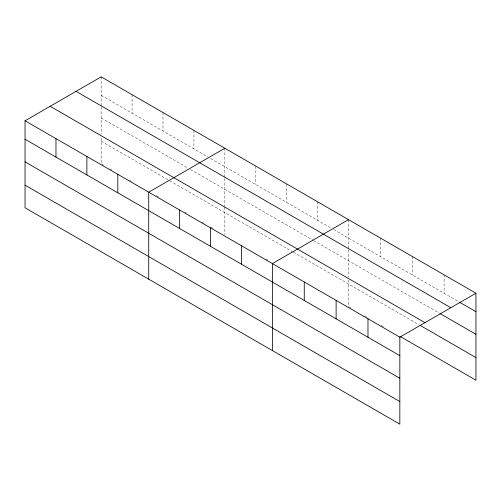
<?xml version="1.0" encoding="UTF-8"?>
<svg xmlns="http://www.w3.org/2000/svg" width="501" height="501" viewBox="0 0 501 501"><rect width="100%" height="100%" fill="white"/><g stroke="black" fill="none" stroke-linecap="round" stroke-linejoin="round"><path stroke-width="0.38" stroke-dasharray="2.5 1.88" d="M101.164 95.309L208.04 157.013M210.727 158.566L331.048 228.03M333.735 229.583L459.004 301.909M101.164 117.923L187.875 167.985M190.562 169.538L312.9 240.167M313.57 240.555L439.346 313.175M101.164 141.219L169.056 180.416M169.726 180.805L292.734 251.821M293.404 252.21L419.011 324.729M103.851 165.386L101.164 163.833L101.164 137.337M109.901 168.881L112.593 170.428M129.396 180.135L131.412 181.293M156.281 195.653L158.297 196.818M184.512 211.954L186.529 213.119M201.991 222.043L204.677 223.596M210.727 227.091L213.413 228.644M265.843 258.911L267.86 260.075M348.521 306.643L351.232 308.209M364.791 316.037L367.502 317.603M381.054 325.431L383.766 326.99M444.093 274.83L444.093 293.298M412.235 256.437L412.235 274.905M380.378 238.044L380.378 256.512M348.521 219.651L348.521 249.041M348.521 249.817L348.521 277.04M348.521 280.147L348.521 305.867M317.603 201.803L317.603 220.271M286.685 183.948L286.685 202.423M255.76 166.1L255.76 184.568M224.843 148.246L224.843 177.636M224.843 178.412L224.843 206.412M224.843 207.189L224.843 234.462M193.925 130.398L193.925 148.866M163.007 112.543L163.007 131.011M132.082 94.695L132.082 113.163M101.164 76.841L101.164 106.225M101.164 107.007L101.164 134.23"/><path stroke-width="0.75" d="M399.836 378.249L399.836 337.167L25.05 120.785L25.05 207.777L399.836 424.159L399.836 378.249L25.05 161.867M400.036 336.384L475.95 380.215L475.95 293.223L101.164 76.841L25.05 120.785M224.843 148.246L148.728 192.19L148.728 279.182M348.521 219.651L272.406 263.595L272.406 350.587M399.836 337.167L475.95 293.223M459.68 302.303L475.95 311.691M76.046 91.345L450.831 307.727M440.028 313.563L475.95 334.305M50.169 106.287L424.954 322.663M420.37 325.512L475.95 357.601M25.05 139.253L399.836 355.635M25.05 185.163L399.836 401.545M367.978 318.774L367.978 337.242M336.121 300.381L336.121 318.849M304.264 281.988L304.264 300.456M241.488 245.747L241.488 264.215M210.57 227.892L210.57 246.367M179.652 210.044L179.652 228.512M117.81 174.342L117.81 192.81M86.892 156.487L86.892 174.955M55.968 138.639L55.968 157.107"/></g></svg>
